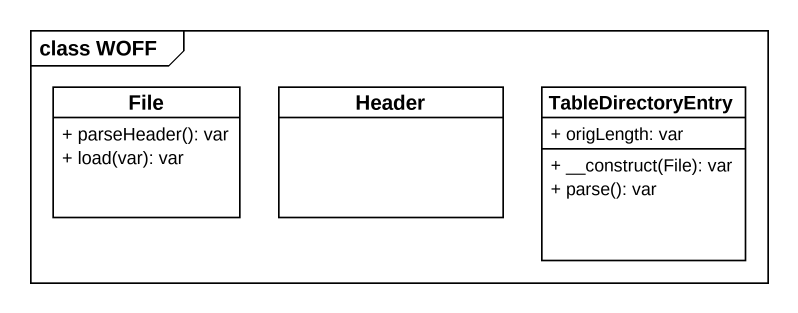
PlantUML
@startuml
mainframe class WOFF
hide circle
hide empty members
skinparam classAttributeIconSize 0
class "File" as File_ {
  + parseHeader(): var
  + load(var): var
}
class "Header" as Header_
class TableDirectoryEntry {
  + origLength: var
  + __construct(File): var
  + parse(): var
}
@enduml
